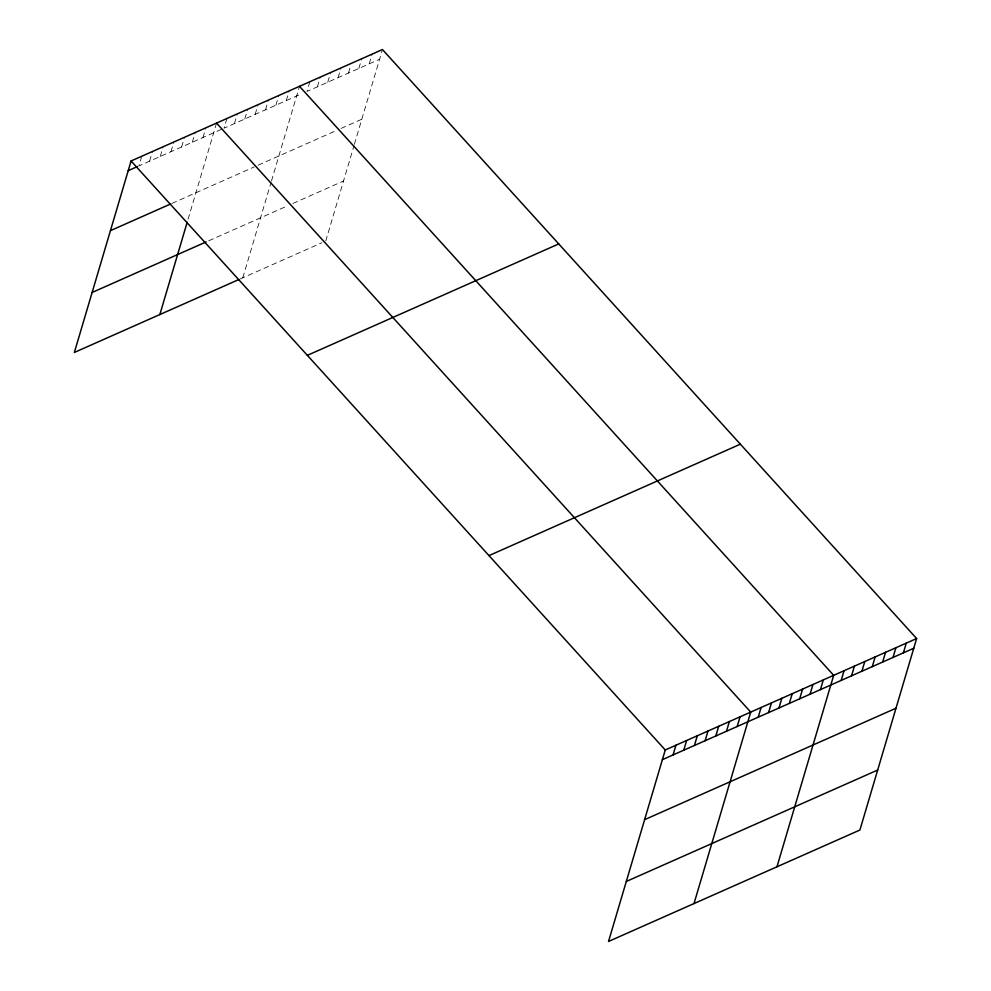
<?xml version="1.0" encoding="UTF-8"?>
<svg xmlns="http://www.w3.org/2000/svg" width="991" height="991" viewBox="0 0 991 991"><rect width="100%" height="100%" fill="white"/><g stroke="black" fill="none" stroke-linecap="round" stroke-linejoin="round"><path stroke-width="0.74" stroke-dasharray="4.96 3.72" d="M141.763 156.231L138.901 165.931L222.752 128.756M149.579 161.199L152.453 151.499M160.269 156.454L163.131 146.767M170.947 151.722L173.821 142.035M181.626 146.99L184.499 137.291M192.316 142.258L195.19 132.559M202.994 137.514L205.868 127.827M188.067 219.259L216.558 123.095M226.927 118.486L224.053 128.186L301.821 93.711M234.421 123.59L237.295 113.891M244.789 118.994L247.663 109.295M255.158 114.399L258.032 104.699M265.526 109.803L268.4 100.103M275.894 105.207L278.768 95.508M286.263 100.611L289.137 90.912M242.795 277.79L271.026 182.493M271.46 181.019L299.505 86.316M309.873 81.72L307.012 91.42L379.59 59.249M317.38 86.824L320.242 77.125M327.748 82.228L330.61 72.529M338.117 77.632L340.991 67.933M348.485 73.037L350.938 64.725M358.853 68.441L361.727 58.742M369.222 63.845L372.096 54.146M325.742 241.024L353.973 145.714M354.406 144.252L382.055 50.937M171.877 203.428L254.241 166.922M258.131 165.187L337.2 130.143M341.077 128.421L361.826 119.23M208.717 240.788L287.774 205.744M292.964 203.44L343.518 181.031M240.194 278.942L321.852 242.745"/><path stroke-width="1.49" d="M916.638 638.551L665.258 749.976L608.536 941.45L859.915 830.024L916.638 638.551L382.464 49.55L131.085 160.976L74.362 352.449L238.905 279.512M159.836 314.568L187.2 222.207M673.062 754.931L675.936 745.244M683.753 750.199L686.627 740.5M694.431 745.467L697.305 735.768M705.121 740.723L707.995 731.036M715.799 735.991L718.673 726.304M726.49 731.259L729.351 721.559M737.168 726.527L740.042 716.827M694.01 903.569L750.72 712.095L216.558 123.095M758.226 717.187L761.088 707.5M768.595 712.591L771.456 702.904M778.963 707.995L781.837 698.308M789.332 703.399L792.205 693.712M799.7 698.804L802.574 689.117M810.068 694.208L812.942 684.521M820.437 689.612L823.31 679.925M776.956 866.803L833.679 675.317L299.505 86.316M841.173 680.421L844.047 670.721M851.542 675.825L854.415 666.125M861.91 671.229L864.784 661.53M872.278 666.633L875.152 656.934M882.659 662.038L885.52 652.338M893.027 657.442L895.889 647.742M903.396 652.846L906.257 643.147M128.211 170.663L137.563 166.525M110.447 230.655L170.539 204.022M92.138 292.456L206.116 241.94M307.359 355.348L558.738 243.922M488.984 555.604L740.351 444.179M662.384 759.663L913.764 648.25M644.621 819.656L895.988 708.231M626.312 881.457L877.679 770.044M131.085 160.976L665.258 749.976"/></g></svg>
